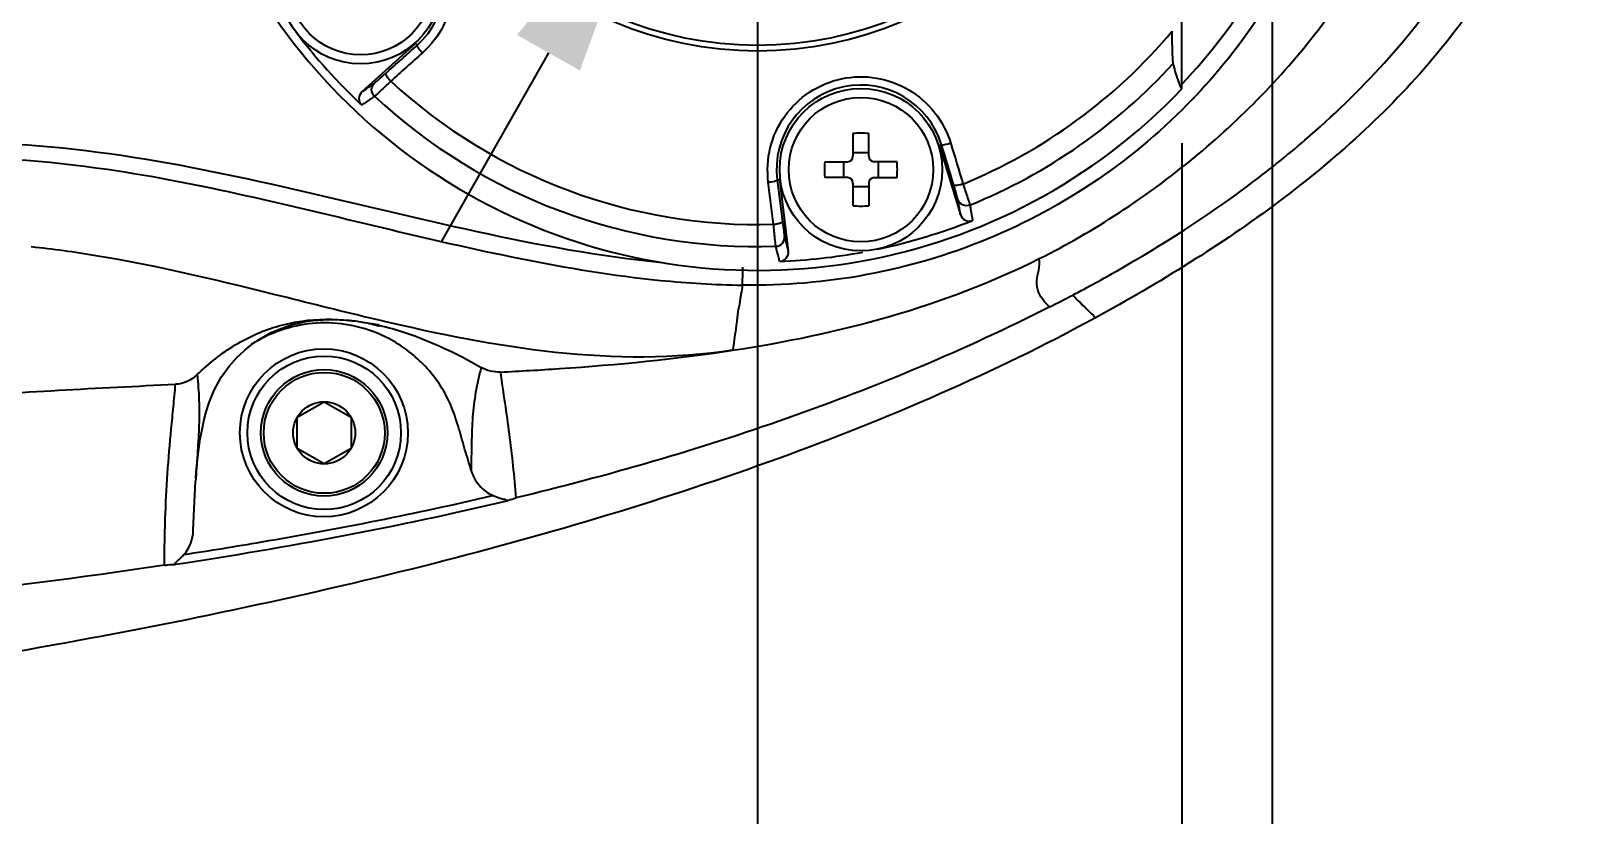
# Model space of a CAD drawing. Header units: millimetres. Extents: x 4086 to 8300, y 123 to 1549.
# Drawn here: x 6923.57 to 6966.8, y 1344.99 to 1366.69 of the extents above; entities that cross this region are included whole.
import ezdxf
from ezdxf import colors
from ezdxf.entities.mleader import LeaderData, LeaderLine
from ezdxf.math import Vec2, Vec3

# ---------------------------------------------------------------- set-up
doc = ezdxf.new("R2010")
doc.units = ezdxf.units.MM
doc.layers.add('00_COMPONENTS', color=7, linetype='Continuous')
doc.layers.add('标注层', color=7, linetype='Continuous', lineweight=0)
doc.layers.add('细线层', color=7, linetype='Continuous', lineweight=0)
doc.styles.get("Standard").update_dxf_attribs({"font": 'simsun.ttc'})
doc.styles.add('思源黑', font='SourceHanSansCN-Normal.ttf')
doc.dimstyles.new('半径标注', dxfattribs={"dimtxt": 7, "dimasz": 6, "dimexe": 1.25, "dimexo": 0.625, "dimgap": 1, "dimtad": 1, "dimtoh": 1, "dimlfac": 2, "dimdsep": 46, "dimtxsty": '思源黑', "dimcen": 2.5, "dimadec": 0, "dimazin": 0, "dimtfac": 1, "dimtmove": 0, "dimatfit": 3, "dimfxl": 1, "dimarcsym": 0})
doc.dimstyles.new('尺寸标注_细节_1_2比例', dxfattribs={"dimtxt": 7, "dimasz": 6, "dimexe": 2, "dimexo": 1.5, "dimgap": 1, "dimtad": 1, "dimlfac": 2, "dimdsep": 46, "dimtxsty": '思源黑', "dimcen": 0.09, "dimadec": 0, "dimazin": 0, "dimtp": 0.01, "dimtm": 0.01, "dimtfac": 1, "dimtofl": 0, "dimtmove": 0, "dimatfit": 3, "dimfxl": 1, "dimtolj": 1, "dimarcsym": 0})

# ---------------------------------------------------------------- blocks, each defined once
blk = doc.blocks.new('*D1515')
at = {"layer": 'Defpoints', "color": 0}
for p in [(6943.678, 1376.32), (6957.928, 1371.32), (6957.928, 1326.266)]:
    blk.add_point(p, dxfattribs=at)
at = {"layer": '细线层', "color": 0, "lineweight": -2}
for p, q in [((6943.678, 1374.82), (6943.678, 1324.266)), ((6957.928, 1369.82), (6957.928, 1324.266)), ((6949.678, 1326.266), (6951.928, 1326.266)), ((6957.928, 1326.266), (6983.361, 1326.266))]:
    blk.add_line(p, q, dxfattribs=at)
at = {"layer": '细线层', "color": 0}
for points in [[(6949.678, 1327.266), (6949.678, 1325.266), (6943.678, 1326.266)], [(6951.928, 1325.266), (6951.928, 1327.266), (6957.928, 1326.266)]]:
    blk.add_solid(points, dxfattribs=at)
at = {"layer": '细线层', "color": 0, "insert": (6973.645, 1330.892), "char_height": 7, "attachment_point": 5, "style": '思源黑'}
blk.add_mtext('\\A1;28.5', dxfattribs=at)
blk = doc.blocks.new('*D1520')
at = {"color": 0, "lineweight": -2}
for p, q in [((6949.469, 1386.544), (6982.371, 1444.633)), ((7001.868, 1444.633), (6982.371, 1444.633)), ((6940.845, 1371.317), (6946.512, 1381.324)), ((6937.888, 1366.097), (6934.931, 1360.876))]:
    blk.add_line(p, q, dxfattribs=at)
at = {"color": 0}
for points in [[(6948.599, 1387.037), (6950.339, 1386.052), (6946.512, 1381.324)], [(6938.758, 1365.604), (6937.018, 1366.589), (6940.845, 1371.317)]]:
    blk.add_solid(points, dxfattribs=at)
at = {"layer": 'Defpoints', "color": 0}
for p in [(6946.512, 1381.324), (6940.845, 1371.317)]:
    blk.add_point(p, dxfattribs=at)
at = {"color": 0, "insert": (6992.62, 1450.301), "char_height": 7, "attachment_point": 5}
blk.add_mtext('{\\fLucida Sans Unicode|b0|i0|c134|p34;φ46}', dxfattribs=at)
blk = doc.blocks.new('*D1523')
at = {"color": 0, "lineweight": -2}
for p, q in [((6997.852, 1387.32), (6997.852, 1393.32)), ((6959.428, 1381.32), (6999.852, 1381.32)), ((6959.428, 1371.32), (6999.852, 1371.32)), ((6997.852, 1365.32), (6997.852, 1347.691))]:
    blk.add_line(p, q, dxfattribs=at)
at = {"color": 0}
for points in [[(6996.852, 1387.32), (6998.852, 1387.32), (6997.852, 1381.32)], [(6998.852, 1365.32), (6996.852, 1365.32), (6997.852, 1371.32)]]:
    blk.add_solid(points, dxfattribs=at)
at = {"layer": 'Defpoints', "color": 0}
for p in [(6957.928, 1381.32), (6957.928, 1371.32), (6997.852, 1371.32)]:
    blk.add_point(p, dxfattribs=at)
at = {"color": 0, "insert": (6993.226, 1353.506), "char_height": 7, "attachment_point": 5, "rotation": 90, "style": '思源黑'}
blk.add_mtext('\\A1;20', dxfattribs=at)
blk = doc.blocks.new('*D1524')
at = {"layer": 'Defpoints', "color": 0}
for p in [(6957.926, 1371.309), (6955.428, 1365.096), (6955.428, 1339.74)]:
    blk.add_point(p, dxfattribs=at)
at = {"layer": '细线层', "color": 0, "lineweight": -2}
for p, q in [((6957.926, 1369.809), (6957.926, 1337.74)), ((6955.428, 1363.596), (6955.428, 1337.74)), ((6949.428, 1339.74), (6943.428, 1339.74)), ((6963.926, 1339.74), (6976.684, 1339.74))]:
    blk.add_line(p, q, dxfattribs=at)
at = {"layer": '细线层', "color": 0}
for points in [[(6949.428, 1338.74), (6949.428, 1340.74), (6955.428, 1339.74)], [(6963.926, 1340.74), (6963.926, 1338.74), (6957.926, 1339.74)]]:
    blk.add_solid(points, dxfattribs=at)
at = {"layer": '细线层', "color": 0, "insert": (6973.449, 1344.303), "char_height": 7, "attachment_point": 5, "style": '思源黑'}
blk.add_mtext('\\A1;\\A1;5', dxfattribs=at)

msp = doc.modelspace()

# ---------------------------------------------------------------- linework, layer by layer
at = {"layer": '00_COMPONENTS', "color": 7, "linetype": 'Continuous'}
for p, q in [((6955.4285, 1365.0955), (6955.4285, 1387.4146)), ((6934.2071, 1366.3506), (6932.7237, 1365.0149)), ((6934.2509, 1366.3019), (6934.2071, 1366.3506)), ((6946.3198, 1363.8628), (6946.3198, 1363.229)), ((6946.7598, 1363.229), (6946.7598, 1363.8628)), ((6946.3198, 1363.3326), (6946.7598, 1363.3326)), ((6948.7741, 1363.5421), (6948.7115, 1363.523)), ((6948.7115, 1363.523), (6949.2951, 1361.6142)), ((6945.5361, 1363.079), (6946.1698, 1363.079)), ((6946.0662, 1362.639), (6946.0662, 1363.079)), ((6947.5435, 1363.079), (6946.9098, 1363.079)), ((6947.0134, 1363.079), (6947.0134, 1362.639)), ((6944.2208, 1362.5743), (6944.2858, 1362.5823)), ((6944.2858, 1362.5823), (6944.529, 1360.6011)), ((6946.1698, 1362.639), (6945.5361, 1362.639)), ((6946.3198, 1362.489), (6946.3198, 1361.8553)), ((6946.7598, 1362.3855), (6946.3198, 1362.3855)), ((6946.7598, 1362.489), (6946.7598, 1361.8553)), ((6946.9098, 1362.639), (6947.5435, 1362.639)), ((6930.9337, 1356.0005), (6931.6785, 1356.4305)), ((6931.6785, 1356.4305), (6932.4233, 1356.0005)), ((6930.9337, 1355.1405), (6930.9337, 1356.0005)), ((6932.4233, 1356.0005), (6932.4233, 1355.1405)), ((6931.6785, 1354.7105), (6930.9337, 1355.1405)), ((6932.4233, 1355.1405), (6931.6785, 1354.7105)), ((6928.1232, 1354.3105), (6928.1181, 1354.2288))]:
    msp.add_line(p, q, dxfattribs=at)
for points in [[(6928.6331, 1356.7539), (6928.829, 1357.1123), (6929.0474, 1357.4166), (6929.2618, 1357.6587), (6929.4769, 1357.8613), (6929.6851, 1358.027), (6929.8773, 1358.1581), (6930.0517, 1358.2613), (6930.2123, 1358.3447), (6930.3654, 1358.4145), (6930.5132, 1358.4737), (6930.6562, 1358.5238), (6930.7968, 1358.5664), (6930.9364, 1358.6028), (6931.0764, 1358.6334), (6931.218, 1358.6588), (6931.3609, 1358.679), (6931.5054, 1358.694), (6931.6524, 1358.7041), (6931.8012, 1358.7091), (6931.9538, 1358.7091), (6932.1133, 1358.7038), (6932.2832, 1358.6926), (6932.4525, 1358.6759), (6932.5889, 1358.6586), (6932.697, 1358.6423), (6932.7863, 1358.6271), (6932.863, 1358.6127), (6932.9293, 1358.5992), (6932.9874, 1358.5865), (6933.0372, 1358.5749), (6933.0799, 1358.5643), (6933.1163, 1358.5549), (6933.1468, 1358.5466), (6933.1712, 1358.5398), (6933.1892, 1358.5345), (6933.2003, 1358.5312), (6933.2026, 1358.5305)], [(6928.1232, 1354.3105), (6928.1363, 1354.4938), (6928.1669, 1354.823), (6928.2041, 1355.127), (6928.2474, 1355.4079), (6928.2958, 1355.667), (6928.3491, 1355.9075), (6928.4126, 1356.1496), (6928.4947, 1356.4102), (6928.6331, 1356.7539)], [(6928.0554, 1352.874), (6928.0778, 1353.4688), (6928.1181, 1354.2288)]]:
    msp.add_lwpolyline(points, dxfattribs=at)
for centre, radius in [((6943.6785, 1376.3205), 10.1768), ((6943.6785, 1376.3205), 10.0196), ((6932.6875, 1368.0382), 2.25), ((6932.6875, 1368.0382), 2), ((6946.5398, 1362.859), 2.25), ((6946.5398, 1362.859), 2), ((6931.671, 1355.5705), 2.3248), ((6931.6785, 1355.5705), 2.125), ((6931.6785, 1355.5705), 1.75), ((6931.6785, 1355.5705), 1.675), ((6931.6785, 1355.5705), 0.86)]:
    msp.add_circle(centre, radius, dxfattribs=at)
for centre, radius, start, end in [((6943.6785, 1376.3205), 16.25, 99.37474, 316.3091), ((6932.6923, 1368.0418), 2.336, 311.85484, 122.14516), ((6943.6785, 1376.3205), 16.0131, 217, 226.8058), ((6943.6785, 1376.3205), 14.9812, 292.31317, 320.00829), ((6943.6785, 1376.3205), 15.593, 292.13975, 317.57145), ((6943.6785, 1376.3205), 14.9812, 227.31317, 271.68691), ((6946.5386, 1362.8649), 2.336, 16.85484, 187.14516), ((6943.6785, 1376.3205), 15.593, 227.13975, 271.86034), ((6943.6476, 1376.4002), 16.7361, 316.2403, 316.58078), ((6946.5397, 1357.5182), 6.3484, 88.01488, 91.98512), ((6946.1698, 1363.229), 0.15, 270, 0), ((6946.9098, 1363.229), 0.15, 180, 270), ((6951.8821, 1362.859), 6.3499, 178.01451, 181.98549), ((6941.1975, 1362.859), 6.3499, 358.01451, 1.98549), ((6946.1698, 1362.489), 0.15, 0, 90), ((6946.9098, 1362.489), 0.15, 90, 180), ((6946.5399, 1368.1999), 6.3484, 268.01488, 271.98512), ((6943.6785, 1376.3205), 16.0131, 282, 291.80581), ((6943.6785, 1376.3205), 16.0131, 272.19419, 280.46687), ((6943.745, 1387.3299), 27.6741, 264.27801, 268.98492), ((6912.1952, 1436.9549), 87.3717, 296.930972, 297.398828), ((6931.5734, 1351.4846), 7.2484, 76.97782, 78.51072)]:
    msp.add_arc(centre, radius, start, end, dxfattribs=at)
for points, knots in [([(6951.4782, 1360.3947), (6952.9976, 1361.1545), (6955.8662, 1363.0379), (6958.8663, 1366.1084), (6960.7523, 1368.9595), (6961.8533, 1371.2816), (6962.5951, 1373.7495), (6962.7419, 1375.4655), (6962.7424, 1376.3205)], [0, 0, 0, 0, 0.2492211, 0.4987946, 0.623981, 0.749259, 0.8745771, 1, 1, 1, 1]), ([(6966.4285, 1376.3205), (6966.4282, 1375.304), (6966.2316, 1373.3445), (6965.0881, 1369.7146), (6962.4959, 1365.6802), (6958.1635, 1361.7938), (6954.7939, 1359.7185), (6953.0378, 1358.7594)], [0, 0, 0, 0, 0.1315262, 0.2525941, 0.4897786, 0.7410891, 1, 1, 1, 1]), ([(6960.3626, 1376.3216), (6960.3625, 1374.2346), (6959.5614, 1370.0196), (6957.239, 1366.4138), (6955.8037, 1364.897)], [0, 0, 0, 0, 0.4998549, 1, 1, 1, 1]), ([(6931.2885, 1370.2176), (6931.5613, 1370.3821), (6932.1655, 1370.6319), (6933.1466, 1370.6339), (6934.0638, 1370.2847), (6934.791, 1369.6227), (6935.2265, 1368.7412), (6935.3095, 1367.7631), (6935.0351, 1366.8226), (6934.6322, 1366.3072), (6934.3968, 1366.0927)], [0, 0, 0, 0, 0.1246358, 0.2495783, 0.3747404, 0.5000676, 0.6253828, 0.7505251, 0.8754115, 1, 1, 1, 1]), ([(6955.4285, 1365.2272), (6956.2016, 1366.05), (6957.2423, 1367.406), (6958.3358, 1369.3858), (6958.7708, 1370.4337), (6958.9472, 1370.9706)], [0, 0, 0, 0, 0.4996721, 0.7498933, 1, 1, 1, 1]), ([(6957.2463, 1362.4056), (6957.7886, 1362.8101), (6959.9055, 1364.5025), (6961.7884, 1366.5239), (6962.8965, 1368.2318)], [0, 0, 0, 0, 0.2494138, 1, 1, 1, 1]), ([(6955.188, 1365.8004), (6955.1776, 1365.8418), (6955.1741, 1365.9591), (6955.1631, 1366.162), (6955.1588, 1366.4173), (6955.1567, 1366.5987), (6955.1562, 1366.6924)], [0, 0, 0, 0, 0.1434996, 0.3903777, 0.6851057, 1, 1, 1, 1]), ([(6934.3968, 1366.0927), (6934.3762, 1366.1156), (6934.3387, 1366.1601), (6934.2878, 1366.2238), (6934.2638, 1366.2656), (6934.246, 1366.2958), (6934.2509, 1366.3019)], [0, 0, 0, 0, 0.3590024, 0.6886226, 0.9088303, 1, 1, 1, 1]), ([(6955.3492, 1365.2598), (6955.3347, 1365.2972), (6955.2723, 1365.4747), (6955.224, 1365.6568), (6955.188, 1365.8004)], [0, 0, 0, 0, 0.2132112, 1, 1, 1, 1]), ([(6933.0721, 1365.2567), (6933.1105, 1365.284), (6933.2123, 1365.3761), (6933.3158, 1365.4652), (6933.3827, 1365.525)], [0, 0, 0, 0, 0.3447253, 1, 1, 1, 1]), ([(6933.5213, 1365.3082), (6933.5004, 1365.3315), (6933.4625, 1365.3768), (6933.4139, 1365.4423), (6933.3893, 1365.4865), (6933.3772, 1365.5186), (6933.3827, 1365.525)], [0, 0, 0, 0, 0.3590048, 0.6862577, 0.9040008, 1, 1, 1, 1]), ([(6943.9734, 1362.5122), (6943.9395, 1362.8289), (6943.9686, 1363.4821), (6944.3813, 1364.3721), (6945.0854, 1365.0558), (6945.9927, 1365.4351), (6946.9757, 1365.4572), (6947.8972, 1365.119), (6948.6336, 1364.4729), (6948.9306, 1363.89), (6949.0254, 1363.586)], [0, 0, 0, 0, 0.1246373, 0.2495816, 0.3747419, 0.5000674, 0.6253846, 0.7505268, 0.8754124, 1, 1, 1, 1]), ([(6932.7237, 1365.0149), (6932.6738, 1364.97), (6932.6082, 1364.8326), (6932.6691, 1364.6923), (6932.718, 1364.6463)], [0, 0, 0, 0, 0.5002758, 1, 1, 1, 1]), ([(6932.7237, 1365.0149), (6932.7505, 1365.0328), (6932.8676, 1365.112), (6932.9832, 1365.1934), (6933.0721, 1365.2567)], [0, 0, 0, 0, 0.2278608, 1, 1, 1, 1]), ([(6933.0719, 1364.8906), (6933.0231, 1364.9365), (6932.961, 1365.0739), (6933.023, 1365.2122), (6933.0721, 1365.2567)], [0, 0, 0, 0, 0.5028827, 1, 1, 1, 1]), ([(6933.5213, 1365.3082), (6933.4242, 1365.2156), (6933.2744, 1365.0766), (6933.1265, 1364.935), (6933.0719, 1364.8906)], [0, 0, 0, 0, 0.6560663, 1, 1, 1, 1]), ([(6955.4285, 1365.0955), (6955.4214, 1365.1063), (6955.3905, 1365.1588), (6955.3666, 1365.2151), (6955.3492, 1365.2598)], [0, 0, 0, 0, 0.2119869, 1, 1, 1, 1]), ([(6933.0715, 1364.891), (6933.04, 1364.8686), (6932.9231, 1364.7857), (6932.8054, 1364.704), (6932.7183, 1364.646)], [0, 0, 0, 0, 0.2700266, 1, 1, 1, 1]), ([(6955.7352, 1364.825), (6954.1446, 1363.164), (6950.2243, 1360.4746), (6945.5549, 1359.6225), (6943.2548, 1359.661)], [0, 0, 0, 0, 0.4999212, 1, 1, 1, 1]), ([(6920.5463, 1363.5851), (6922.2761, 1363.6662), (6925.7578, 1363.4214), (6930.8478, 1362.3474), (6935.8934, 1361.0989), (6939.3104, 1360.4573), (6941.035, 1360.2866)], [0, 0, 0, 0, 0.2498115, 0.4998733, 0.7499897, 1, 1, 1, 1]), ([(6920.5463, 1363.1737), (6922.2585, 1363.2492), (6925.2793, 1363.0162), (6929.5016, 1362.1735), (6933.2863, 1361.2461), (6937.097, 1360.3558), (6939.6815, 1359.9229), (6940.9859, 1359.7936)], [0, 0, 0, 0, 0.2476496, 0.4344632, 0.6221357, 0.8105932, 1, 1, 1, 1]), ([(6949.0254, 1363.586), (6948.996, 1363.577), (6948.9398, 1363.5618), (6948.8605, 1363.5425), (6948.8125, 1363.5385), (6948.7776, 1363.5351), (6948.7741, 1363.5421)], [0, 0, 0, 0, 0.3590024, 0.6886226, 0.9088303, 1, 1, 1, 1]), ([(6943.9734, 1362.5122), (6944.004, 1362.5159), (6944.0615, 1362.5248), (6944.1417, 1362.5395), (6944.1872, 1362.5554), (6944.2205, 1362.5665), (6944.2208, 1362.5743)], [0, 0, 0, 0, 0.3588529, 0.6884521, 0.9087576, 1, 1, 1, 1]), ([(6949.3664, 1362.461), (6949.3365, 1362.4519), (6949.2794, 1362.4367), (6949.1995, 1362.4203), (6949.1491, 1362.4167), (6949.1148, 1362.4193), (6949.1114, 1362.4269)], [0, 0, 0, 0, 0.3590048, 0.6862577, 0.9040008, 1, 1, 1, 1]), ([(6949.2232, 1362.032), (6949.2147, 1362.0784), (6949.1743, 1362.2096), (6949.1373, 1362.3411), (6949.1114, 1362.4269)], [0, 0, 0, 0, 0.3447253, 1, 1, 1, 1]), ([(6949.3664, 1362.461), (6949.4092, 1362.3339), (6949.4719, 1362.1393), (6949.5378, 1361.9454), (6949.555, 1361.8772)], [0, 0, 0, 0, 0.6560663, 1, 1, 1, 1]), ([(6952.4037, 1359.3852), (6952.8235, 1359.6067), (6954.4919, 1360.5227), (6956.1002, 1361.5525), (6957.2463, 1362.4056)], [0, 0, 0, 0, 0.2493714, 1, 1, 1, 1]), ([(6949.555, 1361.8772), (6949.4928, 1361.8524), (6949.3419, 1361.8541), (6949.2428, 1361.9688), (6949.2232, 1362.032)], [0, 0, 0, 0, 0.5028826, 1, 1, 1, 1]), ([(6949.2951, 1361.6142), (6949.2902, 1361.646), (6949.2679, 1361.7856), (6949.243, 1361.9247), (6949.2232, 1362.032)], [0, 0, 0, 0, 0.2278617, 1, 1, 1, 1]), ([(6949.2951, 1361.6142), (6949.3147, 1361.55), (6949.4115, 1361.4324), (6949.5645, 1361.4283), (6949.6267, 1361.4532)], [0, 0, 0, 0, 0.5002695, 1, 1, 1, 1]), ([(6949.5544, 1361.877), (6949.5614, 1361.8389), (6949.5871, 1361.698), (6949.6114, 1361.5568), (6949.6272, 1361.4534)], [0, 0, 0, 0, 0.2700265, 1, 1, 1, 1]), ([(6944.1195, 1361.3457), (6944.1501, 1361.3495), (6944.2081, 1361.3588), (6944.2876, 1361.3761), (6944.3353, 1361.3935), (6944.3663, 1361.4098), (6944.3663, 1361.4183)], [0, 0, 0, 0, 0.3544714, 0.6810548, 0.9017283, 1, 1, 1, 1]), ([(6944.1847, 1360.7357), (6944.1727, 1360.805), (6944.154, 1361.0089), (6944.1321, 1361.2122), (6944.1195, 1361.3457)], [0, 0, 0, 0, 0.3439335, 1, 1, 1, 1]), ([(6944.3663, 1361.4183), (6944.3776, 1361.3293), (6944.3973, 1361.1941), (6944.4137, 1361.0579), (6944.4248, 1361.0121)], [0, 0, 0, 0, 0.6556199, 1, 1, 1, 1]), ([(6930.6511, 1359.3143), (6928.8992, 1359.7512), (6926.5553, 1360.3265), (6924.1673, 1360.6568), (6923.5673, 1360.7179)], [0, 0, 0, 0, 0.7496235, 1, 1, 1, 1]), ([(6944.1847, 1360.7357), (6944.2516, 1360.7383), (6944.3887, 1360.8013), (6944.4326, 1360.9464), (6944.4248, 1361.0121)], [0, 0, 0, 0, 0.5028881, 1, 1, 1, 1]), ([(6944.2911, 1360.3191), (6944.2824, 1360.3506), (6944.2455, 1360.489), (6944.2112, 1360.6282), (6944.1853, 1360.7357)], [0, 0, 0, 0, 0.2276971, 1, 1, 1, 1]), ([(6944.2916, 1360.3191), (6944.3586, 1360.3217), (6944.4966, 1360.3877), (6944.5372, 1360.5345), (6944.529, 1360.6011)], [0, 0, 0, 0, 0.4997582, 1, 1, 1, 1]), ([(6944.4248, 1361.0121), (6944.4337, 1360.975), (6944.4671, 1360.8377), (6944.5018, 1360.7007), (6944.529, 1360.6011)], [0, 0, 0, 0, 0.2699159, 1, 1, 1, 1]), ([(6942.9876, 1357.8555), (6944.4521, 1358.0797), (6947.3622, 1358.6796), (6950.1527, 1359.733), (6951.4783, 1360.3946)], [0, 0, 0, 0, 0.5000123, 1, 1, 1, 1]), ([(6951.7674, 1359.0581), (6951.6459, 1359.1698), (6951.4503, 1359.382), (6951.3823, 1359.7721), (6951.4714, 1360.0799), (6951.4907, 1360.2903), (6951.4781, 1360.395)], [0, 0, 0, 0, 0.341301, 0.5707218, 0.7817718, 1, 1, 1, 1]), ([(6943.2592, 1360.1589), (6943.2579, 1360.0459), (6943.2579, 1359.8798), (6943.2528, 1359.7137), (6943.2548, 1359.6607)], [0, 0, 0, 0, 0.6805325, 1, 1, 1, 1]), ([(6943.2548, 1359.6601), (6943.2452, 1359.5765), (6943.2274, 1359.4561), (6943.1928, 1359.2867), (6943.1824, 1359.1229), (6943.114, 1358.8902), (6943.1058, 1358.6994), (6943.0929, 1358.5853)], [0, 0, 0, 0, 0.2322738, 0.3352876, 0.476528, 0.6832956, 1, 1, 1, 1]), ([(6952.4021, 1359.384), (6952.4535, 1359.3316), (6952.6628, 1359.1209), (6952.8756, 1358.9136), (6953.0371, 1358.759)], [0, 0, 0, 0, 0.2471924, 1, 1, 1, 1]), ([(6951.7673, 1359.058), (6949.4203, 1357.8697), (6944.5701, 1355.8337), (6939.5237, 1354.3798), (6936.9848, 1353.7666)], [0, 0, 0, 0, 0.5017968, 1, 1, 1, 1]), ([(6953.0377, 1358.7596), (6950.2287, 1357.2261), (6944.2184, 1354.6438), (6934.5041, 1351.7528), (6923.7857, 1349.5032), (6911.9776, 1347.7577), (6899.3016, 1346.4554), (6886.1817, 1345.7471), (6873.1556, 1345.7603), (6864.5625, 1346.4668), (6860.4227, 1347.1052)], [0, 0, 0, 0, 0.1017156, 0.2069543, 0.3217726, 0.4494781, 0.5861823, 0.7266392, 0.8668707, 1, 1, 1, 1]), ([(6928.1617, 1357.1815), (6928.4817, 1357.4934), (6929.1809, 1358.0513), (6930.4054, 1358.5915), (6931.7184, 1358.7698), (6932.5914, 1358.6743), (6933.0172, 1358.5878)], [0, 0, 0, 0, 0.254431, 0.5042074, 0.7526171, 1, 1, 1, 1]), ([(6933.1264, 1358.3385), (6932.5732, 1358.5638), (6931.3377, 1358.747), (6930.1589, 1358.3365), (6929.6551, 1358.0129)], [0, 0, 0, 0, 0.4994081, 1, 1, 1, 1]), ([(6933.2067, 1358.5467), (6933.4449, 1358.4916), (6934.4255, 1358.2129), (6935.3527, 1357.7688), (6936.0238, 1357.3842)], [0, 0, 0, 0, 0.2402077, 1, 1, 1, 1]), ([(6942.9923, 1357.8568), (6941.3724, 1357.609), (6938.0488, 1357.6418), (6934.8344, 1358.305), (6933.2386, 1358.6796)], [0, 0, 0, 0, 0.4999371, 1, 1, 1, 1]), ([(6943.0929, 1358.5852), (6943.0863, 1358.5366), (6943.0524, 1358.2932), (6943.0148, 1358.0503), (6942.9876, 1357.8555)], [0, 0, 0, 0, 0.1995399, 1, 1, 1, 1]), ([(6935.7517, 1354.52), (6935.6933, 1354.7144), (6935.5746, 1355.1026), (6935.4119, 1355.6888), (6935.2282, 1356.2694), (6934.8649, 1356.9943), (6934.1941, 1357.7651), (6933.4961, 1358.188), (6933.1264, 1358.3385)], [0, 0, 0, 0, 0.1258869, 0.2517541, 0.377489, 0.5029112, 0.7524171, 1, 1, 1, 1]), ([(6936.5556, 1357.254), (6937.1022, 1357.2815), (6939.2539, 1357.4045), (6941.4028, 1357.613), (6942.9923, 1357.8566)], [0, 0, 0, 0, 0.2539444, 1, 1, 1, 1]), ([(6928.1617, 1357.1815), (6928.1852, 1356.9449), (6928.2202, 1356.4793), (6928.2162, 1355.775), (6928.1728, 1355.0558), (6928.1397, 1354.5651), (6928.1233, 1354.3111)], [0, 0, 0, 0, 0.2481323, 0.486748, 0.7343686, 1, 1, 1, 1]), ([(6936.0238, 1357.3842), (6935.9647, 1357.1526), (6935.8632, 1356.6991), (6935.7778, 1355.9987), (6935.7541, 1355.2755), (6935.7507, 1354.7776), (6935.7517, 1354.52)], [0, 0, 0, 0, 0.2484242, 0.4823573, 0.7322686, 1, 1, 1, 1]), ([(6936.5557, 1357.254), (6936.6341, 1356.6821), (6936.8176, 1355.5249), (6936.9376, 1354.3589), (6936.9847, 1353.7666)], [0, 0, 0, 0, 0.4927957, 1, 1, 1, 1]), ([(6918.7983, 1356.4033), (6919.5566, 1356.4549), (6922.4778, 1356.6481), (6925.4007, 1356.8177), (6927.5661, 1356.9149)], [0, 0, 0, 0, 0.2596131, 1, 1, 1, 1]), ([(6927.255, 1351.9039), (6927.2515, 1352.1175), (6927.2631, 1352.5445), (6927.2803, 1353.3923), (6927.3341, 1354.4372), (6927.4225, 1355.4718), (6927.5059, 1356.2938), (6927.5412, 1356.707), (6927.5646, 1356.9147)], [0, 0, 0, 0, 0.1276139, 0.2550261, 0.506515, 0.7523381, 0.8751624, 1, 1, 1, 1]), ([(6935.7517, 1354.52), (6935.7963, 1354.3716), (6935.9486, 1354.0915), (6936.2027, 1353.8979), (6936.3423, 1353.8335)], [0, 0, 0, 0, 0.5019634, 1, 1, 1, 1]), ([(6927.798, 1352.2018), (6928.5155, 1352.3125), (6931.3781, 1352.776), (6934.2257, 1353.3375), (6936.3423, 1353.8335)], [0, 0, 0, 0, 0.2503233, 1, 1, 1, 1]), ([(6936.7312, 1353.6817), (6936.7356, 1353.6836), (6936.7474, 1353.6891), (6936.7333, 1353.7031), (6936.7165, 1353.7068), (6936.6845, 1353.7166), (6936.6402, 1353.7271), (6936.5638, 1353.7503), (6936.4624, 1353.7811), (6936.3827, 1353.8149), (6936.3423, 1353.8335)], [0, 0, 0, 0, 0.0328643, 0.0577431, 0.1023121, 0.1573038, 0.280945, 0.4136152, 0.6981984, 1, 1, 1, 1]), ([(6936.7311, 1353.6816), (6936.747, 1353.6884), (6936.8294, 1353.7227), (6936.9149, 1353.7497), (6936.9847, 1353.7666)], [0, 0, 0, 0, 0.1944663, 1, 1, 1, 1]), ([(6927.5598, 1351.9213), (6927.552, 1351.9216), (6927.5276, 1351.9291), (6927.5572, 1351.9683), (6927.5869, 1351.9952), (6927.6448, 1352.0478), (6927.7163, 1352.1137), (6927.7715, 1352.1718), (6927.798, 1352.2018)], [0, 0, 0, 0, 0.0581136, 0.1349289, 0.2623686, 0.4042799, 0.7004196, 1, 1, 1, 1]), ([(6927.255, 1351.9039), (6922.5669, 1351.2007), (6915.382, 1350.4527), (6905.6937, 1349.6746), (6895.8097, 1349.0156), (6883.7859, 1348.4935), (6874.2463, 1348.5311), (6869.6462, 1348.7515)], [0, 0, 0, 0, 0.2462461, 0.3749225, 0.5049147, 0.7607746, 1, 1, 1, 1]), ([(6927.255, 1351.9039), (6927.2872, 1351.9087), (6927.3882, 1351.9215), (6927.4905, 1351.9247), (6927.5598, 1351.9213)], [0, 0, 0, 0, 0.3192852, 1, 1, 1, 1])]:
    msp.add_open_spline(points, degree=3, knots=knots, dxfattribs=at)
for points in [[(6933.3827, 1365.525), (6933.6722, 1365.7838), (6933.9616, 1366.0428), (6934.2509, 1366.3019)], [(6934.3971, 1366.0924), (6934.1052, 1365.831), (6933.8132, 1365.5697), (6933.521, 1365.3085)], [(6949.1114, 1362.4269), (6948.9991, 1362.7987), (6948.8867, 1363.1704), (6948.7741, 1363.5421)], [(6949.0257, 1363.5861), (6949.1393, 1363.2111), (6949.2527, 1362.836), (6949.366, 1362.4609)], [(6944.1199, 1361.3458), (6944.0708, 1361.7345), (6944.0219, 1362.1233), (6943.9731, 1362.5121)], [(6944.2208, 1362.5743), (6944.2692, 1362.189), (6944.3176, 1361.8036), (6944.3663, 1361.4183)], [(6933.2386, 1358.6796), (6932.3741, 1358.8825), (6931.5128, 1359.0992), (6930.6511, 1359.3141)], [(6928.1617, 1357.1815), (6928.0056, 1357.0293), (6927.7824, 1356.9244), (6927.5646, 1356.9147)], [(6936.5557, 1357.254), (6936.3734, 1357.2448), (6936.1822, 1357.2934), (6936.0238, 1357.3842)], [(6936.7311, 1353.6816), (6933.7033, 1352.9583), (6930.637, 1352.3908), (6927.5596, 1351.9211)], [(6927.798, 1352.2018), (6927.957, 1352.3815), (6928.0477, 1352.6342), (6928.0553, 1352.874)]]:
    msp.add_open_spline(points, degree=3, dxfattribs=at)

# ---------------------------------------------------------------- dimensions: what is measured, and where the dimension line sits
dim = msp.add_diameter_dim_2p(p1=(6940.8447, 1371.3173), p2=(6946.5123, 1381.3237), text='{\\fLucida Sans Unicode|b0|i0|c134|p34;φ46}', dimstyle='半径标注', override={"dimtxsty": 'Standard'})
dim.commit()
dim.dimension.update_dxf_attribs({"geometry": '*D1520', "text_midpoint": (6992.6195, 1444.6332), "dimtype": 163})
dim = msp.add_linear_dim(base=(6997.8517, 1371.3205), p1=(6957.9285, 1381.3205), p2=(6957.9285, 1371.3205), angle=90, dimstyle='尺寸标注_细节_1_2比例')
dim.commit()
dim.dimension.update_dxf_attribs({"geometry": '*D1523', "text_midpoint": (6997.8517, 1353.5059), "dimtype": 160})
at = {"layer": '细线层'}
dim = msp.add_linear_dim(base=(6957.9285, 1326.2657), p1=(6943.6785, 1376.3205), p2=(6957.9285, 1371.3205), dimstyle='尺寸标注_细节_1_2比例', dxfattribs=at)
dim.commit()
dim.dimension.update_dxf_attribs({"geometry": '*D1515', "text_midpoint": (6973.6446, 1326.2657), "dimtype": 160})
dim = msp.add_linear_dim(base=(6955.4285, 1339.7396), p1=(6957.926, 1371.3086), p2=(6955.4285, 1365.0955), text='\\A1;5', dimstyle='尺寸标注_细节_1_2比例', override={"dimtxsty": '思源黑'}, dxfattribs=at)
dim.commit()
dim.dimension.update_dxf_attribs({"geometry": '*D1524', "text_midpoint": (6973.4492, 1339.7396), "dimtype": 160})

# ---------------------------------------------------------------- leaders
at = {"layer": '标注层'}
ml = msp.add_multileader_mtext('Standard', dxfattribs=at)
ml.set_content('{\\C7;network port}', style='思源黑')
ml.set_leader_properties()
ml.build(insert=Vec2(0, 0))
ml.multileader.update_dxf_attribs({"text_left_attachment_type": 5, "text_right_attachment_type": 5, "dogleg_length": 1, "arrow_head_size": 6})
ctx = ml.context
ctx.base_point, ctx.char_height, ctx.arrow_head_size, ctx.plane_origin = Vec3(6880.5022, 1329.2263), 7, 6, Vec3(6866.1014, 1377.6309)
ctx.left_attachment, ctx.right_attachment = 5, 5
notes = []
notes.append((ctx, [(0, (1, 1, 0), (6879.5022, 1329.2263), (1, 0), 1, [(0, [(6866.1014, 1377.6309)], 0, [])])]))
ctx.mtext.insert, ctx.mtext.flow_direction = Vec3(6882.5022, 1339.0562), 5
ml = msp.add_multileader_mtext('Standard', dxfattribs=at)
ml.set_content('{\\C7;Holding brake button}', style='思源黑')
ml.set_leader_properties()
ml.build(insert=Vec2(0, 0))
ml.multileader.update_dxf_attribs({"text_left_attachment_type": 5, "text_right_attachment_type": 5, "dogleg_length": 1, "arrow_head_size": 6})
ctx = ml.context
ctx.base_point, ctx.char_height, ctx.arrow_head_size, ctx.plane_origin = Vec3(6879.0378, 1305.7254), 7, 6, Vec3(6902.7541, 1599.5663)
ctx.left_attachment, ctx.right_attachment = 5, 5
notes.append((ctx, [(0, (1, 1, 0), (6878.0378, 1305.7254), (1, 0), 1, [(0, [(6864.0965, 1364.8496)], 0, [])])]))
ctx.mtext.insert, ctx.mtext.flow_direction = Vec3(6881.0378, 1315.7374), 5
ml = msp.add_multileader_mtext('Standard', dxfattribs=at)
ml.set_content('{\\C7;user air duct2}（φ4blue）', style='思源黑')
ml.set_leader_properties()
ml.build(insert=Vec2(0, 0))
ml.multileader.update_dxf_attribs({"text_left_attachment_type": 5, "text_right_attachment_type": 5, "dogleg_length": 1, "arrow_head_size": 6})
ctx = ml.context
ctx.base_point, ctx.char_height, ctx.arrow_head_size, ctx.plane_origin = Vec3(6877.5735, 1280.0109), 7, 6, Vec3(6893.9736, 1598.9302)
ctx.left_attachment, ctx.right_attachment = 5, 5
notes.append((ctx, [(0, (1, 1, 0), (6876.5735, 1280.0109), (1, 0), 1, [(0, [(6855.2699, 1363.3289)], 0, [])])]))
ctx.mtext.insert, ctx.mtext.flow_direction = Vec3(6879.5735, 1290.093), 5
for ctx, leaders in notes:
    for number, flags, end, landing, length, lines in leaders:
        leader = LeaderData()
        leader.index, (leader.has_last_leader_line, leader.has_dogleg_vector, leader.attachment_direction) = number, flags
        leader.last_leader_point, leader.dogleg_vector, leader.dogleg_length = Vec3(end), Vec3(landing), length
        for number, points, colour, breaks in lines:
            line = LeaderLine()
            line.index, line.vertices, line.color, line.breaks = number, Vec3.list(points), colors.encode_raw_color(colour), breaks
            leader.lines.append(line)
        ctx.leaders.append(leader)

doc.saveas('drawing.dxf')
